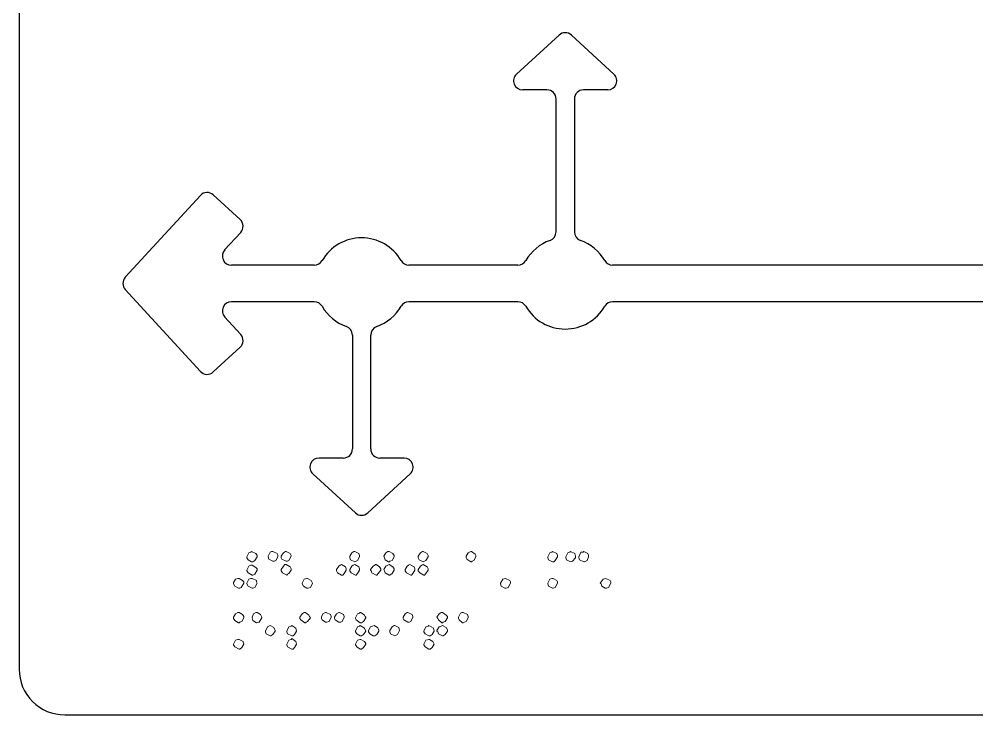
# Model space of a CAD drawing. Header units: millimetres. Extents: x 4903 to 8718, y 642 to 2401.
# Drawn here: x 6261.9 to 6471.9, y 648.2 to 800.8 of the extents above; entities that cross this region are included whole.
import ezdxf

# ---------------------------------------------------------------- set-up
doc = ezdxf.new("R2010")
doc.units = ezdxf.units.MM

msp = doc.modelspace()

# ---------------------------------------------------------------- linework, layer by layer
for p, q in [((6370.98, 788.73), (6380.29, 797.28)), ((6383, 797.28), (6392.31, 788.73)), ((6377.65, 785.26), (6372.33, 785.26)), ((6390.96, 785.26), (6385.65, 785.26)), ((6379.65, 754.13), (6379.65, 783.26)), ((6383.65, 783.26), (6383.65, 754.13)), ((6301.65, 762.11), (6285.18, 744.17)), ((6310.37, 756.82), (6304.47, 762.23)), ((6306.97, 750.17), (6310.49, 754)), ((6326.6, 746.81), (6308.45, 746.81)), ((6371.25, 746.81), (6347.38, 746.81)), ((6507.35, 746.81), (6392.04, 746.81)), ((6285.18, 741.46), (6301.65, 723.52)), ((6326.6, 738.81), (6308.45, 738.81)), ((6371.25, 738.81), (6347.38, 738.81)), ((6507.35, 738.81), (6392.04, 738.81)), ((6310.49, 731.63), (6306.97, 735.46)), ((6334.99, 731.5), (6334.99, 706.52)), ((6338.99, 706.52), (6338.99, 731.5)), ((6304.47, 723.4), (6310.37, 728.81)), ((6332.99, 704.52), (6327.67, 704.52)), ((6346.31, 704.52), (6340.99, 704.52)), ((6326.32, 701.04), (6335.64, 692.49)), ((6338.34, 692.49), (6347.66, 701.04))]:
    msp.add_line(p, q)
msp.add_lwpolyline([(6261.91, 935.2), (6261.91, 658.2, 0.414214), (6271.91, 648.2), (6671.91, 648.2, 0.414214), (6681.91, 658.2), (6681.91, 935.2, 0.414214), (6671.91, 945.2), (6271.91, 945.2, 0.414214)], format="xyb", close=True)
at = {"color": 139, "lineweight": 0}
for points in [[(6312.87, 684.03), (6312.71, 683.88), (6312.26, 683.73), (6311.8, 682.82), (6311.8, 682.66), (6312.11, 682.21), (6312.87, 681.75), (6313.02, 681.75), (6313.17, 681.75), (6313.62, 682.06), (6314.08, 682.82), (6314.08, 683.12), (6313.78, 683.58)], [(6317.57, 684.03), (6317.27, 684.03), (6316.96, 683.88), (6316.51, 682.97), (6316.51, 682.82), (6316.66, 682.36), (6317.57, 681.91), (6317.87, 681.91), (6318.18, 682.06), (6318.63, 682.82), (6318.63, 682.97), (6318.63, 683.27), (6318.48, 683.58)], [(6320.45, 684.03), (6320.3, 684.03), (6319.85, 683.73), (6319.39, 682.97), (6319.39, 682.66), (6319.54, 682.36), (6320.45, 681.91), (6320.45, 681.91), (6320.76, 681.91), (6321.06, 682.06), (6321.52, 682.97), (6321.52, 683.12), (6321.36, 683.58)], [(6335.48, 684.03), (6335.32, 684.03), (6334.87, 683.73), (6334.41, 682.97), (6334.41, 682.66), (6334.56, 682.21), (6335.48, 681.75), (6335.48, 681.75), (6335.78, 681.91), (6336.08, 682.06), (6336.54, 682.82), (6336.54, 683.12), (6336.39, 683.58)], [(6343.06, 684.03), (6342.76, 684.03), (6342.3, 683.73), (6341.85, 682.97), (6342, 682.66), (6342.15, 682.21), (6342.91, 681.75), (6343.06, 681.75), (6343.21, 681.91), (6343.67, 682.06), (6344.12, 682.82), (6344.12, 683.12), (6343.82, 683.58)], [(6350.5, 684.03), (6350.35, 684.03), (6349.89, 683.73), (6349.44, 682.97), (6349.44, 682.66), (6349.59, 682.21), (6350.5, 681.75), (6350.5, 681.75), (6350.8, 681.91), (6351.1, 682.06), (6351.56, 682.82), (6351.56, 683.12), (6351.41, 683.58)], [(6360.97, 684.03), (6361.12, 684.03), (6361.88, 683.42), (6362.03, 683.12), (6362.03, 682.82), (6361.58, 682.06), (6361.27, 681.91), (6361.12, 681.75), (6361.12, 681.75), (6360.97, 681.75), (6360.06, 682.36), (6359.91, 682.66), (6359.91, 682.82), (6359.91, 682.82), (6359.91, 682.97), (6360.36, 683.73), (6360.66, 683.88), (6360.97, 684.03), (6360.97, 684.03), (6360.97, 684.03)], [(6378.87, 684.03), (6378.72, 683.88), (6378.27, 683.73), (6377.81, 682.82), (6377.81, 682.66), (6377.96, 682.21), (6378.87, 681.75), (6378.87, 681.75), (6379.18, 681.75), (6379.48, 682.06), (6379.94, 682.82), (6379.94, 683.12), (6379.78, 683.58)], [(6382.82, 684.03), (6382.67, 683.88), (6382.21, 683.73), (6381.76, 682.82), (6381.76, 682.66), (6381.91, 682.21), (6382.82, 681.75), (6383.27, 681.91), (6383.27, 681.91), (6383.88, 682.66), (6383.88, 682.97), (6383.73, 683.58)], [(6385.7, 684.03), (6385.55, 683.88), (6385.1, 683.88), (6384.64, 682.82), (6384.64, 682.66), (6384.79, 682.21), (6385.7, 681.75), (6385.85, 681.75), (6386.46, 682.06), (6386.76, 682.82), (6386.76, 683.12), (6386.61, 683.58)], [(6313.02, 681), (6312.71, 681), (6312.26, 680.84), (6311.8, 679.93), (6311.8, 679.78), (6312.11, 679.33), (6313.02, 678.87), (6313.17, 678.87), (6313.62, 679.02), (6314.08, 679.93), (6314.08, 680.24), (6313.78, 680.54)], [(6320.45, 681.15), (6320.15, 681.15), (6319.85, 680.84), (6319.39, 680.09), (6319.39, 679.78), (6319.69, 679.33), (6320.6, 678.87), (6320.76, 679.02), (6321.06, 679.17), (6321.52, 679.93), (6321.52, 680.24), (6321.36, 680.69)], [(6332.59, 681.15), (6332.59, 681.15), (6332.29, 681), (6331.99, 680.84), (6331.53, 680.09), (6331.53, 679.93), (6331.53, 679.78), (6331.68, 679.33), (6332.59, 678.87), (6332.9, 678.87), (6333.2, 679.17), (6333.65, 679.93), (6333.65, 680.24), (6333.5, 680.69)], [(6335.48, 681.15), (6335.17, 681), (6334.87, 680.84), (6334.41, 680.09), (6334.41, 679.78), (6334.72, 679.33), (6335.63, 678.87), (6335.78, 678.87), (6336.08, 679.17), (6336.54, 679.93), (6336.54, 680.24), (6336.39, 680.69)], [(6340.18, 681.15), (6340.03, 681.15), (6339.88, 681), (6339.57, 680.84), (6338.97, 680.09), (6338.97, 679.93), (6339.12, 679.78), (6339.27, 679.33), (6340.18, 678.87), (6340.33, 678.87), (6340.63, 679.17), (6341.24, 679.93), (6341.24, 680.24), (6340.94, 680.69)], [(6343.06, 681.15), (6342.76, 681), (6342.3, 680.84), (6341.85, 680.09), (6342, 679.78), (6342.15, 679.33), (6343.06, 678.87), (6343.21, 678.87), (6343.67, 679.17), (6344.12, 679.93), (6344.12, 680.24), (6343.82, 680.69)], [(6347.61, 681.15), (6347.61, 681.15), (6347.31, 681), (6347.01, 680.84), (6346.55, 680.09), (6346.55, 679.93), (6346.55, 679.78), (6346.86, 679.33), (6347.77, 678.87), (6347.92, 678.87), (6348.22, 679.17), (6348.68, 679.93), (6348.68, 680.24), (6348.53, 680.69)], [(6350.5, 681.15), (6350.19, 681), (6349.89, 680.84), (6349.44, 680.09), (6349.44, 679.78), (6349.74, 679.33), (6350.65, 678.87), (6350.8, 678.87), (6351.1, 679.17), (6351.56, 679.93), (6351.56, 680.24), (6351.41, 680.69)], [(6310.13, 678.11), (6309.83, 678.11), (6309.38, 677.96), (6308.92, 677.2), (6308.92, 676.9), (6309.22, 676.44), (6309.98, 675.99), (6310.13, 675.99), (6310.29, 675.99), (6310.59, 676.14), (6311.2, 677.05), (6311.2, 677.35), (6310.89, 677.66)], [(6313.02, 678.11), (6312.71, 678.11), (6312.26, 677.96), (6311.8, 677.05), (6311.8, 676.9), (6312.11, 676.44), (6313.02, 675.99), (6313.17, 675.99), (6313.62, 676.14), (6314.08, 677.05), (6313.93, 677.35), (6313.93, 677.66)], [(6325.01, 678.11), (6325.16, 678.11), (6325.92, 677.66), (6326.07, 677.35), (6326.22, 677.05), (6326.22, 677.05), (6326.22, 677.05), (6325.76, 676.14), (6325.31, 675.99), (6325.01, 675.99), (6324.25, 676.44), (6323.94, 676.9), (6323.94, 677.05), (6323.94, 677.05), (6324.4, 677.96), (6325.01, 678.11), (6325.01, 678.11)], [(6368.56, 678.11), (6368.56, 678.11), (6369.47, 677.66), (6369.62, 677.35), (6369.62, 677.05), (6369.62, 677.05), (6369.62, 677.05), (6369.16, 676.14), (6368.71, 675.99), (6368.4, 675.99), (6367.64, 676.44), (6367.49, 676.9), (6367.49, 677.05), (6367.49, 677.05), (6367.95, 677.96), (6368.56, 678.11), (6368.56, 678.11)], [(6379.03, 678.11), (6378.72, 678.11), (6378.27, 677.96), (6377.81, 677.05), (6377.81, 676.9), (6377.96, 676.44), (6378.87, 675.99), (6379.03, 675.99), (6379.48, 676.14), (6379.94, 677.05), (6379.94, 677.35), (6379.78, 677.66)], [(6390.56, 678.11), (6390.56, 678.11), (6391.47, 677.66), (6391.62, 677.35), (6391.62, 677.05), (6391.62, 677.05), (6391.62, 677.05), (6391.17, 676.14), (6390.71, 675.99), (6390.41, 675.99), (6389.65, 676.44), (6389.5, 676.9), (6389.34, 677.05), (6389.34, 677.05), (6389.95, 677.96), (6390.56, 678.11), (6390.56, 678.11)], [(6310.13, 670.68), (6309.83, 670.68), (6309.38, 670.37), (6308.92, 669.61), (6308.92, 669.31), (6309.22, 668.86), (6309.98, 668.4), (6310.13, 668.4), (6310.29, 668.55), (6310.74, 668.7), (6311.2, 669.46), (6311.2, 669.77), (6310.89, 670.22)], [(6314.08, 670.68), (6313.78, 670.68), (6313.32, 670.37), (6313.02, 669.61), (6313.02, 669.46), (6313.17, 668.86), (6313.93, 668.4), (6314.38, 668.55), (6314.53, 668.55), (6315.14, 669.46), (6315.14, 669.61), (6314.84, 670.22)], [(6324.7, 670.68), (6324.4, 670.68), (6323.94, 670.37), (6323.49, 669.61), (6323.49, 669.31), (6323.64, 669.01), (6324.55, 668.4), (6324.7, 668.4), (6324.85, 668.55), (6325.16, 668.7), (6325.76, 669.46), (6325.61, 669.77), (6325.46, 670.07)], [(6329.25, 670.68), (6329.1, 670.68), (6328.5, 670.37), (6328.19, 669.61), (6328.19, 669.31), (6328.34, 669.01), (6329.1, 668.55), (6329.41, 668.55), (6329.86, 668.7), (6330.32, 669.61), (6330.32, 669.77), (6330.16, 670.22)], [(6332.14, 670.68), (6331.99, 670.68), (6331.53, 670.37), (6331.07, 669.61), (6331.07, 669.31), (6331.23, 669.01), (6331.99, 668.55), (6332.14, 668.55), (6332.44, 668.55), (6332.74, 668.7), (6333.2, 669.61), (6333.2, 669.77), (6333.05, 670.22)], [(6336.84, 670.68), (6336.69, 670.68), (6336.54, 670.53), (6336.08, 670.37), (6335.63, 669.46), (6335.63, 669.31), (6335.78, 669.01), (6336.69, 668.4), (6336.99, 668.4), (6337.45, 668.7), (6337.9, 669.46), (6337.9, 669.61), (6337.75, 669.77), (6337.6, 670.07)], [(6347.16, 670.68), (6347.01, 670.68), (6346.55, 670.37), (6346.1, 669.61), (6346.1, 669.31), (6346.25, 669.01), (6347.16, 668.55), (6347.16, 668.55), (6347.46, 668.55), (6347.77, 668.7), (6348.22, 669.61), (6348.22, 669.77), (6348.07, 670.22)], [(6354.75, 670.68), (6354.44, 670.68), (6353.99, 670.37), (6353.53, 669.61), (6353.68, 669.31), (6353.84, 669.01), (6354.6, 668.4), (6354.75, 668.4), (6354.9, 668.55), (6355.35, 668.7), (6355.81, 669.46), (6355.81, 669.77), (6355.51, 670.07)], [(6359.15, 670.68), (6359.3, 670.68), (6360.21, 670.22), (6360.36, 669.77), (6360.36, 669.46), (6359.91, 668.7), (6359.6, 668.55), (6359.3, 668.4), (6359.3, 668.4), (6359.15, 668.4), (6358.39, 669.01), (6358.24, 669.31), (6358.24, 669.46), (6358.24, 669.46), (6358.24, 669.61), (6358.69, 670.53), (6359, 670.68), (6359.15, 670.68), (6359.15, 670.68), (6359.15, 670.68)], [(6316.96, 667.79), (6316.36, 667.49), (6315.9, 666.58), (6315.9, 666.43), (6316.05, 665.97), (6316.96, 665.52), (6317.11, 665.52), (6317.57, 665.82), (6318.02, 666.58), (6318.02, 666.73), (6317.72, 667.34)], [(6321.67, 667.79), (6321.52, 667.64), (6321.06, 667.49), (6320.6, 666.58), (6320.6, 666.43), (6320.76, 665.97), (6321.67, 665.52), (6321.97, 665.52), (6322.27, 665.82), (6322.73, 666.58), (6322.58, 667.19)], [(6336.69, 667.79), (6336.54, 667.64), (6336.08, 667.49), (6335.63, 666.58), (6335.63, 666.43), (6335.93, 665.97), (6336.69, 665.52), (6336.99, 665.52), (6337.45, 665.82), (6337.9, 666.58), (6337.6, 667.19)], [(6339.72, 667.79), (6339.42, 667.64), (6338.97, 667.49), (6338.51, 666.73), (6338.51, 666.58), (6338.51, 666.43), (6338.81, 665.97), (6339.57, 665.52), (6339.88, 665.52), (6340.33, 665.82), (6340.79, 666.58), (6340.79, 666.88), (6340.48, 667.34)], [(6344.28, 667.79), (6344.12, 667.79), (6343.67, 667.49), (6343.21, 666.73), (6343.21, 666.43), (6343.37, 665.97), (6344.28, 665.52), (6344.58, 665.67), (6344.88, 665.82), (6345.34, 666.73), (6345.19, 667.34)], [(6351.71, 667.79), (6351.56, 667.64), (6351.1, 667.49), (6350.65, 666.58), (6350.65, 666.43), (6350.95, 665.97), (6351.71, 665.52), (6352.02, 665.52), (6352.47, 665.82), (6352.93, 666.58), (6352.77, 667.19)], [(6354.75, 667.79), (6354.44, 667.64), (6353.99, 667.49), (6353.53, 666.73), (6353.53, 666.58), (6353.68, 666.43), (6353.84, 665.97), (6354.75, 665.52), (6354.9, 665.52), (6355.35, 665.82), (6355.81, 666.58), (6355.81, 666.88), (6355.51, 667.34)], [(6310.13, 664.76), (6309.83, 664.76), (6309.38, 664.61), (6308.92, 663.7), (6308.92, 663.55), (6309.22, 663.09), (6310.13, 662.63), (6310.29, 662.63), (6310.74, 662.94), (6311.2, 663.7), (6311.04, 664.15), (6311.04, 664.3)], [(6321.67, 664.91), (6321.52, 664.76), (6321.06, 664.61), (6320.6, 663.7), (6320.6, 663.55), (6320.76, 663.09), (6321.67, 662.63), (6321.97, 662.63), (6322.27, 662.94), (6322.73, 663.7), (6322.58, 664.3)], [(6336.84, 664.76), (6336.69, 664.76), (6336.08, 664.61), (6335.63, 663.7), (6335.63, 663.55), (6335.93, 663.09), (6336.69, 662.63), (6336.99, 662.63), (6337.45, 662.94), (6337.9, 663.7), (6337.9, 663.85), (6337.6, 664.3)], [(6351.86, 664.76), (6351.71, 664.76), (6351.1, 664.61), (6350.65, 663.7), (6350.65, 663.55), (6350.95, 663.09), (6351.71, 662.63), (6352.02, 662.63), (6352.47, 662.94), (6352.93, 663.7), (6352.93, 663.7), (6352.77, 664), (6352.62, 664.3)]]:
    msp.add_lwpolyline(points, close=True, dxfattribs=at)
for centre, radius, start, end in [((6381.65, 795.81), 2, 47.4556, 132.5444), ((6372.33, 787.26), 2, 132.5444, 270), ((6390.96, 787.26), 2, 270, 47.4556), ((6377.65, 783.26), 2, 0, 90), ((6385.65, 783.26), 2, 90, 180), ((6303.12, 760.76), 2, 47.4556, 137.4556), ((6309.01, 755.35), 2, 317.4556, 47.4556), ((6377.65, 754.13), 2, 289.4712, 0), ((6385.65, 754.13), 2, 180, 250.5288), ((6336.99, 742.81), 10, 30, 150), ((6381.65, 742.81), 10, 109.4712, 150), ((6381.65, 742.81), 10, 30, 70.5288), ((6308.45, 748.81), 2, 137.4556, 270), ((6326.6, 748.81), 2, 270, 330), ((6347.38, 748.81), 2, 210, 270), ((6371.25, 748.81), 2, 270, 330), ((6392.04, 748.81), 2, 210, 270), ((6286.65, 742.81), 2, 137.4556, 222.5444), ((6308.45, 736.81), 2, 90, 222.5444), ((6326.6, 736.81), 2, 30, 90), ((6336.99, 742.81), 10, 210, 250.5288), ((6336.99, 742.81), 10, 289.4712, 330), ((6347.38, 736.81), 2, 90, 150), ((6371.25, 736.81), 2, 30, 90), ((6381.65, 742.81), 10, 210, 330), ((6392.04, 736.81), 2, 90, 150), ((6332.99, 731.5), 2, 0, 70.5288), ((6340.99, 731.5), 2, 109.4712, 180), ((6309.01, 730.28), 2, 312.5444, 42.5444), ((6303.12, 724.87), 2, 222.5444, 312.5444), ((6332.99, 706.52), 2, 270, 0), ((6340.99, 706.52), 2, 180, 270), ((6327.67, 702.52), 2, 90, 227.4556), ((6346.31, 702.52), 2, 312.5444, 90), ((6336.99, 693.97), 2, 227.4556, 312.5444)]:
    msp.add_arc(centre, radius, start, end)

doc.saveas('drawing.dxf')
